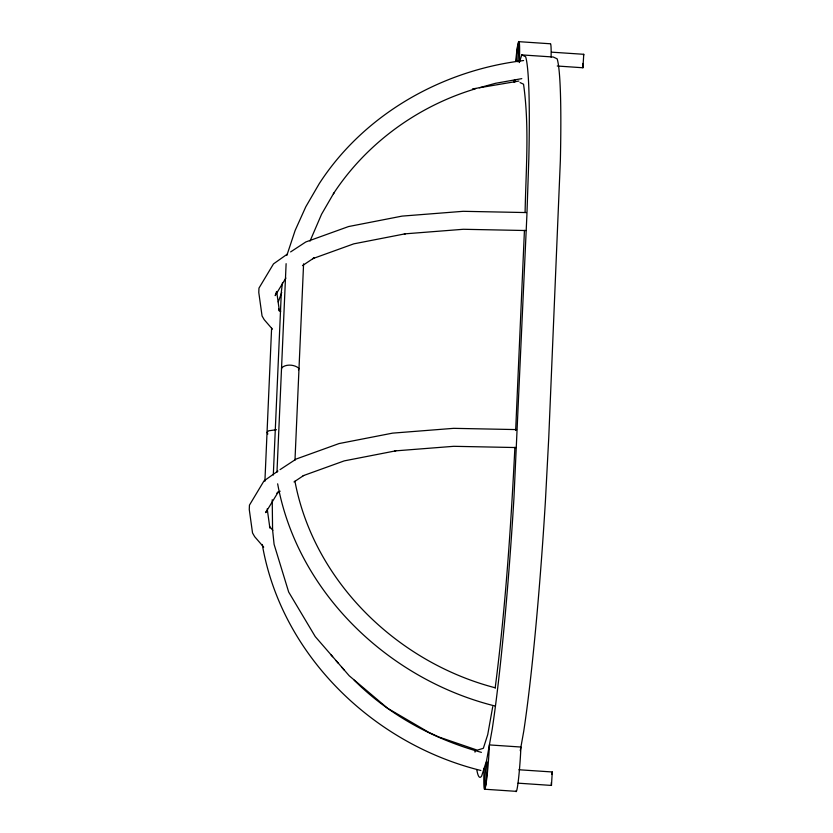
<?xml version="1.0" encoding="UTF-8"?>
<svg xmlns="http://www.w3.org/2000/svg" width="833" height="833" viewBox="0 0 833 833"><rect width="100%" height="100%" fill="white"/><g stroke="black" fill="none" stroke-linecap="round" stroke-linejoin="round"><path stroke-width="1.25" d="M551.269 782.676L551.456 785.436L552.279 771.972L518.897 769.754M525.092 212.436C525.935 169.755 529.528 126.647 523.541 84.216L520.094 82.582M582.798 63.443L582.933 67.765L583.746 54.301L551.644 52.167M264.904 481.276L271.61 328.046M272.224 499.727L272.578 529.819L274.088 544.345L288.676 592.044L315.249 636.599L349.256 675.813L387.657 708.3L428.547 732.217L438.679 736.945L477.288 750.158L483.338 748.305L487.721 734.654L492.73 706.655M273.307 475.039L281.346 291.8L282.47 282.845M276.973 472.269L286.115 263.676M294.986 460.149L303.587 263.842M515.658 430.494L524.436 230.366M514.898 447.29C510.858 527.674 505.496 608.1 495.177 687.954M551.831 774.44L552.279 771.972M514.69 82.332L515.127 79.916M583.464 55.551L583.746 54.301M520.261 750.668L523.728 731.312A253.94 15.296 -86.2 0 0 545.469 500.029L548.76 437.46L560.359 160.477A253.94 15.296 -86.2 0 0 557.173 58.862L553.289 57.019L521.77 54.905L519.313 62.569A32.862 1.978 -86.2 0 0 518.928 41.494A32.862 1.978 -86.2 0 0 515.762 60.871M276.577 291.477L275.192 295.611L285.875 278.055M286.833 255.46L295.153 230.418L305.805 206.771L319.299 183.572C364.229 114.152 442.167 70.243 523.582 60.559M278.264 301.942L281.71 292.425M310.001 241.143L321.569 214.227L333.835 193.079L333.387 193.766C366.426 143.338 417.989 105.906 475.653 88.756M266.664 510.671L265.675 512.639L278.368 491.793L276.931 493.313L280.138 491.178M298.485 369.956L298.86 368.29C294.538 364.469 285.761 363.792 281.554 367.978L281.669 368.832M287.479 254.003L273.505 263.884L258.969 288.114L258.782 292.477L262.051 315.946L264.186 319.653L272.412 329.15M290.613 251.92L305.805 241.966L348.548 226.555L402.068 216.111L463.169 211.311L526.466 212.571M302.462 265.623L314.197 257.803L312.604 258.699L353.765 243.85L405.307 233.802L404.338 233.896L463.294 229.283L525.998 230.533M277.962 471.03L263.988 480.912L249.452 505.131L249.265 509.494L252.534 532.964L254.669 536.681L263.717 547.125M280.055 469.635L296.288 458.993L339.031 443.572L392.551 433.139L453.652 428.339L516.585 429.589M294.007 481.932L303.618 475.539M303.087 475.726L344.248 460.878L395.79 450.83L394.821 450.924L453.777 446.311L516.075 447.55M479.371 87.736L495.479 83.31L521.802 78.635M472.446 88.933L518.886 81.051M276.483 429.713L268.58 430.817L267.049 432.348L267.851 434.035M518.657 41.65L550.176 43.764A32.862 1.978 -86.2 0 1 551.092 57.154M484.775 789.236L516.293 791.35M557.256 66.015L582.933 67.765M518.074 783.166L551.456 785.436M495.479 687.85C397.705 662.547 313.864 581.809 294.934 481.203M495.104 706.03C389.115 679.697 297.589 592.877 277.649 483.817M481.422 752.366C433.931 739.288 389.136 715.089 354.16 680.176M480.87 770.483C373.403 743.973 281.242 655.175 262.28 544.48M521.77 54.905L525.654 56.748A253.94 15.296 -86.2 0 1 528.84 158.353L526.904 214.935L513.951 497.905A253.94 15.296 -86.2 0 1 492.209 729.187L486.576 760.654L481.661 775.981A253.94 15.296 -86.2 0 1 476.778 769.702M330.961 654.79L332.627 656.706M335.97 660.548L338.479 663.432M341.822 667.275L344.321 670.149M278.982 309.345L280.679 311.313M269.465 526.373L272.87 530.309M278.618 309.095L279.409 311.105L276.723 291.842M267.206 508.869L269.892 528.122M515.794 791.111A32.862 1.978 -86.2 0 0 520.917 747.034L489.398 744.921A32.862 1.978 -86.2 0 1 485.41 787.247A32.862 1.978 -86.2 0 1 484.119 768.318M514.211 82.467A32.862 1.978 -86.2 0 1 514.336 80.051M475.018 752.157A253.94 15.296 -86.2 0 1 474.904 749.981M516.439 61.121A12.693 0.76 -86.2 0 1 518.324 43.951A12.693 0.76 -86.2 0 1 517.803 61.777M486.045 782.26A12.693 0.76 -86.2 0 0 486.941 761.779A12.693 0.76 -86.2 0 0 484.962 778.793A12.693 0.76 -86.2 0 0 486.045 782.26"/></g></svg>
